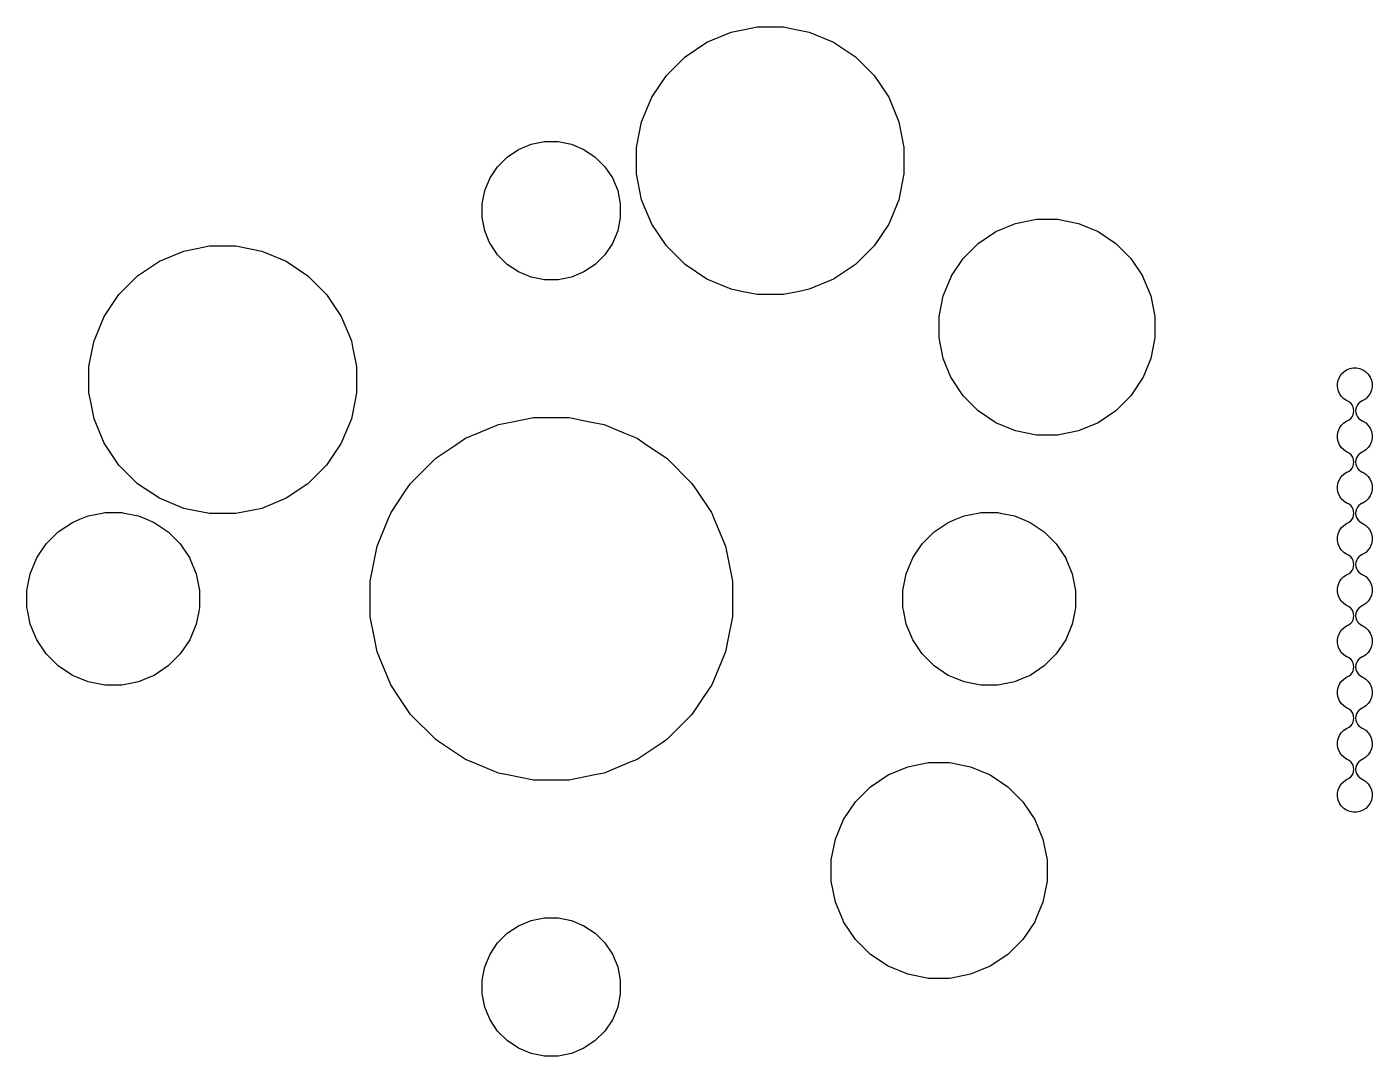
# Model space of a CAD drawing. Extents: x 70 to 347, y -163 to -55.
# Drawn here: x 192.83 to 208.43, y -95.55 to -83.62 of the extents above; entities that cross this region are included whole.
import ezdxf

# ---------------------------------------------------------------- set-up
doc = ezdxf.new("R2010")
doc.units = 0
doc.layers.add('BLACK', color=7, linetype='CONTINUOUS')

msp = doc.modelspace()

# ---------------------------------------------------------------- linework, layer by layer
at = {"layer": 'BLACK', "linetype": 'CONTINUOUS'}
for p, q in [((201.149, -83.6441), (201.295, -83.6152)), ((201.295, -83.6152), (201.6, -83.6152)), ((201.6, -83.6152), (201.746, -83.6441)), ((200.713, -83.7917), (200.995, -83.6748)), ((200.995, -83.6748), (201.149, -83.6441)), ((201.746, -83.6441), (201.9, -83.6748)), ((201.9, -83.6748), (202.182, -83.7917)), ((200.459, -83.9615), (200.713, -83.7917)), ((202.182, -83.7917), (202.436, -83.9615)), ((200.243, -84.1775), (200.459, -83.9615)), ((202.436, -83.9615), (202.652, -84.1775)), ((200.073, -84.4315), (200.243, -84.1775)), ((202.652, -84.1775), (202.822, -84.4315)), ((199.956, -84.7138), (200.073, -84.4315)), ((202.822, -84.4315), (202.939, -84.7138)), ((199.896, -85.0134), (199.956, -84.7138)), ((199.956, -84.7138), (199.956, -84.7138)), ((202.939, -84.7138), (202.939, -84.7138)), ((202.939, -84.7138), (202.998, -85.0134)), ((198.528, -85.0364), (198.674, -84.976)), ((198.674, -84.976), (198.828, -84.9452)), ((198.828, -84.9452), (198.986, -84.9452)), ((198.986, -84.9452), (199.141, -84.976)), ((199.141, -84.976), (199.287, -85.0364)), ((199.896, -85.319), (199.896, -85.0134)), ((202.998, -85.0134), (202.998, -85.319)), ((198.285, -85.2356), (198.397, -85.124)), ((198.397, -85.124), (198.528, -85.0364)), ((198.528, -85.0364), (198.528, -85.0364)), ((199.287, -85.0364), (199.287, -85.0364)), ((199.287, -85.0364), (199.418, -85.124)), ((199.418, -85.124), (199.53, -85.2356)), ((198.198, -85.3668), (198.285, -85.2356)), ((199.53, -85.2356), (199.617, -85.3668)), ((199.916, -85.4183), (199.896, -85.319)), ((202.998, -85.319), (202.979, -85.4183)), ((198.137, -85.5126), (198.198, -85.3668)), ((198.198, -85.3668), (198.198, -85.3668)), ((199.617, -85.3668), (199.617, -85.3668)), ((199.617, -85.3668), (199.678, -85.5126)), ((199.956, -85.6186), (199.916, -85.4183)), ((202.979, -85.4183), (202.939, -85.6186)), ((198.106, -85.6673), (198.137, -85.5126)), ((199.678, -85.5126), (199.708, -85.6673)), ((200.073, -85.9009), (199.956, -85.6186)), ((202.939, -85.6186), (202.822, -85.9009)), ((198.106, -85.8251), (198.106, -85.6673)), ((199.708, -85.6673), (199.708, -85.8251)), ((198.137, -85.9798), (198.106, -85.8251)), ((199.708, -85.8251), (199.678, -85.9798)), ((200.243, -86.1549), (200.073, -85.9009)), ((202.822, -85.9009), (202.652, -86.1549)), ((204.065, -85.9876), (204.292, -85.8933)), ((204.292, -85.8933), (204.534, -85.8452)), ((204.534, -85.8452), (204.781, -85.8452)), ((204.781, -85.8452), (205.022, -85.8933)), ((205.022, -85.8933), (205.25, -85.9876)), ((198.197, -86.1245), (198.137, -85.9798)), ((199.678, -85.9798), (199.618, -86.1245)), ((203.86, -86.1245), (204.065, -85.9876)), ((204.065, -85.9876), (204.065, -85.9876)), ((205.25, -85.9876), (205.25, -85.9876)), ((205.25, -85.9876), (205.455, -86.1245)), ((194.363, -86.3317), (194.645, -86.2148)), ((194.645, -86.2148), (194.795, -86.185)), ((194.795, -86.185), (194.945, -86.1552)), ((194.945, -86.1552), (195.25, -86.1552)), ((195.25, -86.1552), (195.4, -86.185)), ((195.4, -86.185), (195.55, -86.2148)), ((195.55, -86.2148), (195.832, -86.3317)), ((198.198, -86.1256), (198.197, -86.1245)), ((198.285, -86.2568), (198.198, -86.1256)), ((198.397, -86.3684), (198.285, -86.2568)), ((199.53, -86.2568), (199.418, -86.3684)), ((199.617, -86.1256), (199.53, -86.2568)), ((199.618, -86.1245), (199.617, -86.1256)), ((200.459, -86.3709), (200.243, -86.1549)), ((202.652, -86.1549), (202.436, -86.3709)), ((203.686, -86.2987), (203.86, -86.1245)), ((205.455, -86.1245), (205.629, -86.2987)), ((194.109, -86.5015), (194.363, -86.3317)), ((195.832, -86.3317), (196.086, -86.5015)), ((198.528, -86.456), (198.397, -86.3684)), ((199.418, -86.3684), (199.287, -86.456)), ((200.713, -86.5407), (200.459, -86.3709)), ((202.436, -86.3709), (202.182, -86.5407)), ((203.55, -86.5015), (203.686, -86.2987)), ((205.629, -86.2987), (205.765, -86.5015)), ((193.893, -86.7175), (194.109, -86.5015)), ((196.086, -86.5015), (196.302, -86.7175)), ((198.674, -86.5164), (198.528, -86.456)), ((198.528, -86.456), (198.528, -86.456)), ((198.528, -86.456), (198.528, -86.456)), ((198.828, -86.5472), (198.674, -86.5164)), ((198.986, -86.5472), (198.828, -86.5472)), ((199.141, -86.5164), (198.986, -86.5472)), ((199.287, -86.456), (199.141, -86.5164)), ((199.287, -86.456), (199.287, -86.456)), ((199.287, -86.456), (199.287, -86.456)), ((200.995, -86.6576), (200.713, -86.5407)), ((202.182, -86.5407), (201.9, -86.6576)), ((203.454, -86.7313), (203.549, -86.5036)), ((203.549, -86.5036), (203.55, -86.5015)), ((205.765, -86.5015), (205.766, -86.5036)), ((205.766, -86.5036), (205.86, -86.7313)), ((193.723, -86.9715), (193.893, -86.7175)), ((196.302, -86.7175), (196.472, -86.9715)), ((201.113, -86.681), (200.995, -86.6576)), ((201.295, -86.7172), (201.113, -86.681)), ((201.6, -86.7172), (201.295, -86.7172)), ((201.782, -86.681), (201.6, -86.7172)), ((201.9, -86.6576), (201.782, -86.681)), ((203.406, -86.973), (203.454, -86.7313)), ((205.86, -86.7313), (205.908, -86.973)), ((193.606, -87.2538), (193.723, -86.9715)), ((196.472, -86.9715), (196.589, -87.2538)), ((203.406, -87.2194), (203.406, -86.973)), ((205.908, -86.973), (205.908, -87.2194)), ((193.546, -87.5534), (193.592, -87.3233)), ((193.592, -87.3233), (193.606, -87.2538)), ((196.589, -87.2538), (196.603, -87.3233)), ((196.603, -87.3233), (196.648, -87.5534)), ((203.454, -87.4611), (203.406, -87.2194)), ((205.908, -87.2194), (205.86, -87.4611)), ((203.543, -87.6744), (203.454, -87.4611)), ((205.86, -87.4611), (205.772, -87.6744)), ((193.546, -87.859), (193.546, -87.5534)), ((196.648, -87.5534), (196.648, -87.859)), ((203.549, -87.6888), (203.543, -87.6744)), ((205.772, -87.6744), (205.766, -87.6888)), ((208.034, -87.711), (208.049, -87.6744)), ((208.049, -87.6744), (208.071, -87.6415)), ((208.071, -87.6415), (208.099, -87.6135)), ((208.099, -87.6135), (208.132, -87.5915)), ((208.132, -87.5915), (208.168, -87.5763)), ((208.168, -87.5763), (208.207, -87.5686)), ((208.168, -87.5763), (208.168, -87.5763)), ((208.168, -87.5763), (208.168, -87.5763)), ((208.207, -87.5686), (208.247, -87.5686)), ((208.247, -87.5686), (208.286, -87.5763)), ((208.286, -87.5763), (208.286, -87.5763)), ((208.286, -87.5763), (208.286, -87.5763)), ((208.286, -87.5763), (208.322, -87.5915)), ((208.322, -87.5915), (208.355, -87.6135)), ((208.355, -87.6135), (208.383, -87.6415)), ((208.383, -87.6415), (208.405, -87.6744)), ((208.405, -87.6744), (208.42, -87.711)), ((203.686, -87.8937), (203.549, -87.6888)), ((205.766, -87.6888), (205.629, -87.8937)), ((208.026, -87.7498), (208.034, -87.711)), ((208.026, -87.7894), (208.026, -87.7498)), ((208.029, -87.8044), (208.026, -87.7894)), ((208.034, -87.8282), (208.029, -87.8044)), ((208.034, -87.711), (208.034, -87.711)), ((208.034, -87.711), (208.034, -87.711)), ((208.049, -87.8648), (208.034, -87.8282)), ((208.42, -87.8282), (208.405, -87.8648)), ((208.42, -87.711), (208.42, -87.711)), ((208.42, -87.711), (208.42, -87.711)), ((208.42, -87.711), (208.428, -87.7498)), ((208.425, -87.8044), (208.42, -87.8282)), ((208.428, -87.7894), (208.425, -87.8044)), ((208.428, -87.7498), (208.428, -87.7894)), ((193.567, -87.9625), (193.546, -87.859)), ((193.606, -88.1586), (193.567, -87.9625)), ((196.628, -87.9625), (196.589, -88.1586)), ((196.648, -87.859), (196.628, -87.9625)), ((203.86, -88.0679), (203.686, -87.8937)), ((205.629, -87.8937), (205.455, -88.0679)), ((208.071, -87.8977), (208.049, -87.8648)), ((208.099, -87.9257), (208.071, -87.8977)), ((208.132, -87.9477), (208.099, -87.9257)), ((208.14, -87.951), (208.132, -87.9477)), ((208.161, -87.9625), (208.14, -87.951)), ((208.18, -87.9781), (208.161, -87.9625)), ((208.196, -87.997), (208.18, -87.9781)), ((208.274, -87.9781), (208.258, -87.997)), ((208.293, -87.9625), (208.274, -87.9781)), ((208.314, -87.951), (208.293, -87.9625)), ((208.322, -87.9477), (208.314, -87.951)), ((208.355, -87.9257), (208.322, -87.9477)), ((208.383, -87.8977), (208.355, -87.9257)), ((208.405, -87.8648), (208.383, -87.8977)), ((198.46, -88.193), (198.7, -88.1452)), ((198.7, -88.1452), (199.114, -88.1452)), ((199.114, -88.1452), (199.355, -88.193)), ((204.065, -88.2048), (203.86, -88.0679)), ((205.455, -88.0679), (205.25, -88.2048)), ((208.18, -88.1549), (208.196, -88.1359)), ((208.207, -88.0186), (208.196, -87.997)), ((208.196, -88.1359), (208.207, -88.1143)), ((208.214, -88.0421), (208.207, -88.0186)), ((208.207, -88.1143), (208.214, -88.0909)), ((208.217, -88.0665), (208.214, -88.0421)), ((208.214, -88.0909), (208.217, -88.0665)), ((208.24, -88.0421), (208.237, -88.0665)), ((208.237, -88.0665), (208.24, -88.0909)), ((208.247, -88.0186), (208.24, -88.0421)), ((208.24, -88.0909), (208.247, -88.1143)), ((208.258, -87.997), (208.247, -88.0186)), ((208.247, -88.1143), (208.258, -88.1359)), ((208.258, -88.1359), (208.274, -88.1549)), ((193.723, -88.4409), (193.606, -88.1586)), ((196.589, -88.1586), (196.472, -88.4409)), ((198.064, -88.3214), (198.295, -88.2259)), ((198.295, -88.2259), (198.46, -88.193)), ((199.355, -88.193), (199.52, -88.2259)), ((199.52, -88.2259), (199.751, -88.3214)), ((204.292, -88.2991), (204.065, -88.2048)), ((204.065, -88.2048), (204.065, -88.2048)), ((204.065, -88.2048), (204.065, -88.2048)), ((204.534, -88.3472), (204.292, -88.2991)), ((205.022, -88.2991), (204.781, -88.3472)), ((205.25, -88.2048), (205.022, -88.2991)), ((205.25, -88.2048), (205.25, -88.2048)), ((205.25, -88.2048), (205.25, -88.2048)), ((208.026, -88.3436), (208.034, -88.3047)), ((208.034, -88.3047), (208.049, -88.2681)), ((208.034, -88.3047), (208.034, -88.3047)), ((208.034, -88.3047), (208.034, -88.3047)), ((208.049, -88.2681), (208.071, -88.2352)), ((208.071, -88.2352), (208.099, -88.2072)), ((208.099, -88.2072), (208.132, -88.1852)), ((208.132, -88.1852), (208.14, -88.182)), ((208.14, -88.182), (208.161, -88.1704)), ((208.161, -88.1704), (208.18, -88.1549)), ((208.274, -88.1549), (208.293, -88.1704)), ((208.293, -88.1704), (208.314, -88.182)), ((208.314, -88.182), (208.322, -88.1852)), ((208.322, -88.1852), (208.355, -88.2072)), ((208.355, -88.2072), (208.383, -88.2352)), ((208.383, -88.2352), (208.405, -88.2681)), ((208.405, -88.2681), (208.42, -88.3047)), ((208.42, -88.3047), (208.42, -88.3047)), ((208.42, -88.3047), (208.42, -88.3047)), ((208.42, -88.3047), (208.428, -88.3436)), ((193.893, -88.6949), (193.723, -88.4409)), ((196.472, -88.4409), (196.302, -88.6949)), ((197.568, -88.6142), (197.801, -88.4586)), ((197.801, -88.4586), (197.912, -88.3843)), ((197.912, -88.3843), (198.064, -88.3214)), ((197.912, -88.3843), (197.912, -88.3843)), ((199.751, -88.3214), (199.903, -88.3843)), ((199.903, -88.3843), (199.903, -88.3843)), ((199.903, -88.3843), (200.014, -88.4586)), ((200.014, -88.4586), (200.247, -88.6142)), ((204.781, -88.3472), (204.534, -88.3472)), ((208.026, -88.3832), (208.026, -88.3436)), ((208.026, -88.3843), (208.026, -88.3832)), ((208.034, -88.422), (208.026, -88.3843)), ((208.049, -88.4586), (208.034, -88.422)), ((208.071, -88.4915), (208.049, -88.4586)), ((208.405, -88.4586), (208.383, -88.4915)), ((208.42, -88.422), (208.405, -88.4586)), ((208.428, -88.3843), (208.42, -88.422)), ((208.428, -88.3436), (208.428, -88.3832)), ((208.428, -88.3832), (208.428, -88.3843)), ((197.275, -88.9069), (197.568, -88.6142)), ((200.247, -88.6142), (200.539, -88.9069)), ((208.099, -88.5195), (208.071, -88.4915)), ((208.132, -88.5415), (208.099, -88.5195)), ((208.14, -88.5448), (208.132, -88.5415)), ((208.161, -88.5563), (208.14, -88.5448)), ((208.18, -88.5718), (208.161, -88.5563)), ((208.196, -88.5908), (208.18, -88.5718)), ((208.207, -88.6124), (208.196, -88.5908)), ((208.214, -88.6358), (208.207, -88.6124)), ((208.247, -88.6124), (208.24, -88.6358)), ((208.258, -88.5908), (208.247, -88.6124)), ((208.274, -88.5718), (208.258, -88.5908)), ((208.293, -88.5563), (208.274, -88.5718)), ((208.314, -88.5448), (208.293, -88.5563)), ((208.322, -88.5415), (208.314, -88.5448)), ((208.355, -88.5195), (208.322, -88.5415)), ((208.383, -88.4915), (208.355, -88.5195)), ((194.109, -88.9109), (193.893, -88.6949)), ((196.302, -88.6949), (196.086, -88.9109)), ((208.14, -88.7757), (208.161, -88.7642)), ((208.161, -88.7642), (208.18, -88.7486)), ((208.18, -88.7486), (208.196, -88.7297)), ((208.196, -88.7297), (208.207, -88.7081)), ((208.207, -88.7081), (208.214, -88.6846)), ((208.217, -88.6602), (208.214, -88.6358)), ((208.214, -88.6846), (208.217, -88.6602)), ((208.24, -88.6358), (208.237, -88.6602)), ((208.237, -88.6602), (208.24, -88.6846)), ((208.24, -88.6846), (208.247, -88.7081)), ((208.247, -88.7081), (208.258, -88.7297)), ((208.258, -88.7297), (208.274, -88.7486)), ((208.274, -88.7486), (208.293, -88.7642)), ((208.293, -88.7642), (208.314, -88.7757)), ((194.363, -89.0807), (194.109, -88.9109)), ((196.086, -88.9109), (195.832, -89.0807)), ((197.214, -88.9985), (197.275, -88.9069)), ((200.539, -88.9069), (200.601, -88.9985)), ((208.026, -88.9373), (208.034, -88.8985)), ((208.034, -88.8985), (208.049, -88.8619)), ((208.034, -88.8985), (208.034, -88.8985)), ((208.034, -88.8985), (208.034, -88.8985)), ((208.049, -88.8619), (208.071, -88.829)), ((208.071, -88.829), (208.099, -88.801)), ((208.099, -88.801), (208.132, -88.779)), ((208.132, -88.779), (208.14, -88.7757)), ((208.314, -88.7757), (208.322, -88.779)), ((208.322, -88.779), (208.355, -88.801)), ((208.355, -88.801), (208.383, -88.829)), ((208.383, -88.829), (208.405, -88.8619)), ((208.405, -88.8619), (208.42, -88.8985)), ((208.42, -88.8985), (208.42, -88.8985)), ((208.42, -88.8985), (208.42, -88.8985)), ((208.42, -88.8985), (208.428, -88.9373)), ((194.645, -89.1976), (194.363, -89.0807)), ((195.832, -89.0807), (195.55, -89.1976)), ((197.049, -89.2457), (197.214, -88.9985)), ((200.601, -88.9985), (200.766, -89.2457)), ((208.026, -88.9769), (208.026, -88.9373)), ((208.03, -88.9985), (208.026, -88.9769)), ((208.034, -89.0157), (208.03, -88.9985)), ((208.049, -89.0523), (208.034, -89.0157)), ((208.071, -89.0852), (208.049, -89.0523)), ((208.099, -89.1132), (208.071, -89.0852)), ((208.383, -89.0852), (208.355, -89.1132)), ((208.405, -89.0523), (208.383, -89.0852)), ((208.42, -89.0157), (208.405, -89.0523)), ((208.424, -88.9985), (208.42, -89.0157)), ((208.428, -88.9769), (208.424, -88.9985)), ((208.428, -88.9373), (208.428, -88.9769)), ((194.764, -89.2213), (194.645, -89.1976)), ((194.945, -89.2572), (194.764, -89.2213)), ((195.431, -89.2213), (195.25, -89.2572)), ((195.55, -89.1976), (195.431, -89.2213)), ((208.132, -89.1352), (208.099, -89.1132)), ((208.14, -89.1385), (208.132, -89.1352)), ((208.161, -89.15), (208.14, -89.1385)), ((208.18, -89.1656), (208.161, -89.15)), ((208.196, -89.1845), (208.18, -89.1656)), ((208.207, -89.2061), (208.196, -89.1845)), ((208.214, -89.2296), (208.207, -89.2061)), ((208.217, -89.254), (208.214, -89.2296)), ((208.24, -89.2296), (208.237, -89.254)), ((208.247, -89.2061), (208.24, -89.2296)), ((208.258, -89.1845), (208.247, -89.2061)), ((208.274, -89.1656), (208.258, -89.1845)), ((208.293, -89.15), (208.274, -89.1656)), ((208.314, -89.1385), (208.293, -89.15)), ((208.322, -89.1352), (208.314, -89.1385)), ((208.355, -89.1132), (208.322, -89.1352)), ((193.189, -89.4687), (193.353, -89.3591)), ((193.353, -89.3591), (193.439, -89.3234)), ((193.353, -89.3591), (193.353, -89.3591)), ((193.439, -89.3234), (193.535, -89.2837)), ((193.535, -89.2837), (193.7, -89.251)), ((193.7, -89.251), (193.729, -89.2452)), ((193.729, -89.2452), (193.926, -89.2452)), ((193.926, -89.2452), (193.955, -89.251)), ((193.955, -89.251), (194.119, -89.2837)), ((194.119, -89.2837), (194.215, -89.3234)), ((194.215, -89.3234), (194.302, -89.3591)), ((194.302, -89.3591), (194.302, -89.3591)), ((194.302, -89.3591), (194.465, -89.4687)), ((195.25, -89.2572), (194.945, -89.2572)), ((196.887, -89.6334), (197.016, -89.3234)), ((197.016, -89.3234), (197.046, -89.251)), ((197.046, -89.251), (197.049, -89.2457)), ((200.766, -89.2457), (200.769, -89.251)), ((200.769, -89.251), (200.799, -89.3234)), ((200.799, -89.3234), (200.928, -89.6334)), ((203.349, -89.4687), (203.513, -89.3591)), ((203.513, -89.3591), (203.599, -89.3234)), ((203.513, -89.3591), (203.513, -89.3591)), ((203.599, -89.3234), (203.695, -89.2837)), ((203.695, -89.2837), (203.86, -89.251)), ((203.86, -89.251), (203.889, -89.2452)), ((203.889, -89.2452), (204.086, -89.2452)), ((204.086, -89.2452), (204.115, -89.251)), ((204.115, -89.251), (204.279, -89.2837)), ((204.279, -89.2837), (204.375, -89.3234)), ((204.375, -89.3234), (204.462, -89.3591)), ((204.462, -89.3591), (204.462, -89.3591)), ((204.462, -89.3591), (204.625, -89.4687)), ((208.071, -89.4227), (208.099, -89.3947)), ((208.099, -89.3947), (208.132, -89.3727)), ((208.132, -89.3727), (208.14, -89.3695)), ((208.14, -89.3695), (208.161, -89.3579)), ((208.161, -89.3579), (208.18, -89.3424)), ((208.18, -89.3424), (208.196, -89.3234)), ((208.196, -89.3234), (208.207, -89.3018)), ((208.207, -89.3018), (208.214, -89.2784)), ((208.214, -89.2784), (208.217, -89.254)), ((208.237, -89.254), (208.24, -89.2784)), ((208.24, -89.2784), (208.247, -89.3018)), ((208.247, -89.3018), (208.258, -89.3234)), ((208.258, -89.3234), (208.274, -89.3424)), ((208.274, -89.3424), (208.293, -89.3579)), ((208.293, -89.3579), (208.314, -89.3695)), ((208.314, -89.3695), (208.322, -89.3727)), ((208.322, -89.3727), (208.355, -89.3947)), ((208.355, -89.3947), (208.383, -89.4227)), ((193.05, -89.6081), (193.189, -89.4687)), ((194.465, -89.4687), (194.605, -89.6081)), ((203.21, -89.6081), (203.349, -89.4687)), ((204.625, -89.4687), (204.765, -89.6081)), ((208.026, -89.5311), (208.034, -89.4922)), ((208.026, -89.5707), (208.026, -89.5311)), ((208.034, -89.4922), (208.049, -89.4556)), ((208.034, -89.4922), (208.034, -89.4922)), ((208.034, -89.4922), (208.034, -89.4922)), ((208.049, -89.4556), (208.071, -89.4227)), ((208.383, -89.4227), (208.405, -89.4556)), ((208.405, -89.4556), (208.42, -89.4922)), ((208.42, -89.4922), (208.42, -89.4922)), ((208.42, -89.4922), (208.42, -89.4922)), ((208.42, -89.4922), (208.428, -89.5311)), ((208.428, -89.5311), (208.428, -89.5707)), ((192.954, -89.7519), (193.05, -89.6081)), ((194.605, -89.6081), (194.701, -89.7519)), ((196.806, -90.0393), (196.887, -89.6334)), ((196.887, -89.6334), (196.887, -89.6334)), ((200.928, -89.6334), (200.928, -89.6334)), ((200.928, -89.6334), (201.008, -90.0393)), ((203.114, -89.7519), (203.21, -89.6081)), ((204.765, -89.6081), (204.861, -89.7519)), ((208.033, -89.6081), (208.026, -89.5707)), ((208.034, -89.6095), (208.033, -89.6081)), ((208.049, -89.6461), (208.034, -89.6095)), ((208.071, -89.679), (208.049, -89.6461)), ((208.099, -89.707), (208.071, -89.679)), ((208.132, -89.729), (208.099, -89.707)), ((208.355, -89.707), (208.322, -89.729)), ((208.383, -89.679), (208.355, -89.707)), ((208.405, -89.6461), (208.383, -89.679)), ((208.42, -89.6095), (208.405, -89.6461)), ((208.421, -89.6081), (208.42, -89.6095)), ((208.428, -89.5707), (208.421, -89.6081)), ((192.865, -89.9542), (192.938, -89.7783)), ((192.938, -89.7783), (192.94, -89.7721)), ((192.94, -89.7721), (192.954, -89.7519)), ((194.701, -89.7519), (194.714, -89.7721)), ((194.714, -89.7721), (194.717, -89.7783)), ((194.717, -89.7783), (194.79, -89.9542)), ((203.025, -89.9542), (203.098, -89.7783)), ((203.098, -89.7783), (203.1, -89.7721)), ((203.1, -89.7721), (203.114, -89.7519)), ((204.861, -89.7519), (204.874, -89.7721)), ((204.874, -89.7721), (204.877, -89.7783)), ((204.877, -89.7783), (204.95, -89.9542)), ((208.14, -89.7323), (208.132, -89.729)), ((208.161, -89.7438), (208.14, -89.7323)), ((208.18, -89.7593), (208.161, -89.7438)), ((208.196, -89.7783), (208.18, -89.7593)), ((208.207, -89.7999), (208.196, -89.7783)), ((208.214, -89.8233), (208.207, -89.7999)), ((208.217, -89.8477), (208.214, -89.8233)), ((208.214, -89.8721), (208.217, -89.8477)), ((208.24, -89.8233), (208.237, -89.8477)), ((208.237, -89.8477), (208.24, -89.8721)), ((208.247, -89.7999), (208.24, -89.8233)), ((208.258, -89.7783), (208.247, -89.7999)), ((208.274, -89.7593), (208.258, -89.7783)), ((208.293, -89.7438), (208.274, -89.7593)), ((208.314, -89.7323), (208.293, -89.7438)), ((208.322, -89.729), (208.314, -89.7323)), ((192.826, -90.1476), (192.865, -89.9542)), ((192.865, -89.9542), (192.865, -89.9542)), ((194.79, -89.9542), (194.79, -89.9542)), ((194.79, -89.9542), (194.828, -90.1476)), ((202.986, -90.1476), (203.025, -89.9542)), ((203.025, -89.9542), (203.025, -89.9542)), ((204.95, -89.9542), (204.95, -89.9542)), ((204.95, -89.9542), (204.988, -90.1476)), ((208.049, -90.0494), (208.071, -90.0165)), ((208.071, -90.0165), (208.099, -89.9885)), ((208.099, -89.9885), (208.132, -89.9665)), ((208.132, -89.9665), (208.14, -89.9632)), ((208.14, -89.9632), (208.161, -89.9517)), ((208.161, -89.9517), (208.18, -89.9361)), ((208.18, -89.9361), (208.196, -89.9172)), ((208.196, -89.9172), (208.207, -89.8956)), ((208.207, -89.8956), (208.214, -89.8721)), ((208.24, -89.8721), (208.247, -89.8956)), ((208.247, -89.8956), (208.258, -89.9172)), ((208.258, -89.9172), (208.274, -89.9361)), ((208.274, -89.9361), (208.293, -89.9517)), ((208.293, -89.9517), (208.314, -89.9632)), ((208.314, -89.9632), (208.322, -89.9665)), ((208.322, -89.9665), (208.355, -89.9885)), ((208.355, -89.9885), (208.383, -90.0165)), ((208.383, -90.0165), (208.405, -90.0494)), ((192.826, -90.3448), (192.826, -90.1476)), ((194.828, -90.1476), (194.828, -90.3448)), ((196.806, -90.4531), (196.806, -90.0393)), ((201.008, -90.0393), (201.008, -90.4531)), ((202.986, -90.3448), (202.986, -90.1476)), ((204.988, -90.1476), (204.988, -90.3448)), ((208.026, -90.1248), (208.034, -90.086)), ((208.026, -90.1644), (208.026, -90.1248)), ((208.026, -90.166), (208.026, -90.1644)), ((208.034, -90.2032), (208.026, -90.166)), ((208.034, -90.086), (208.049, -90.0494)), ((208.034, -90.086), (208.034, -90.086)), ((208.034, -90.086), (208.034, -90.086)), ((208.405, -90.0494), (208.42, -90.086)), ((208.42, -90.086), (208.42, -90.086)), ((208.42, -90.086), (208.42, -90.086)), ((208.42, -90.086), (208.428, -90.1248)), ((208.428, -90.166), (208.42, -90.2032)), ((208.428, -90.1248), (208.428, -90.1644)), ((208.428, -90.1644), (208.428, -90.166)), ((208.049, -90.2398), (208.034, -90.2032)), ((208.071, -90.2727), (208.049, -90.2398)), ((208.099, -90.3007), (208.071, -90.2727)), ((208.132, -90.3227), (208.099, -90.3007)), ((208.14, -90.326), (208.132, -90.3227)), ((208.161, -90.3375), (208.14, -90.326)), ((208.314, -90.326), (208.293, -90.3375)), ((208.322, -90.3227), (208.314, -90.326)), ((208.355, -90.3007), (208.322, -90.3227)), ((208.383, -90.2727), (208.355, -90.3007)), ((208.405, -90.2398), (208.383, -90.2727)), ((208.42, -90.2032), (208.405, -90.2398)), ((192.836, -90.3936), (192.826, -90.3448)), ((192.865, -90.5382), (192.836, -90.3936)), ((194.819, -90.3936), (194.79, -90.5382)), ((194.828, -90.3448), (194.819, -90.3936)), ((196.856, -90.7026), (196.806, -90.4531)), ((201.008, -90.4531), (200.959, -90.7026)), ((202.996, -90.3936), (202.986, -90.3448)), ((203.025, -90.5382), (202.996, -90.3936)), ((204.979, -90.3936), (204.95, -90.5382)), ((204.988, -90.3448), (204.979, -90.3936)), ((208.18, -90.3531), (208.161, -90.3375)), ((208.196, -90.372), (208.18, -90.3531)), ((208.207, -90.3936), (208.196, -90.372)), ((208.196, -90.5109), (208.207, -90.4893)), ((208.214, -90.4171), (208.207, -90.3936)), ((208.207, -90.4893), (208.214, -90.4659)), ((208.217, -90.4415), (208.214, -90.4171)), ((208.214, -90.4659), (208.217, -90.4415)), ((208.24, -90.4171), (208.237, -90.4415)), ((208.237, -90.4415), (208.24, -90.4659)), ((208.247, -90.3936), (208.24, -90.4171)), ((208.24, -90.4659), (208.247, -90.4893)), ((208.258, -90.372), (208.247, -90.3936)), ((208.247, -90.4893), (208.258, -90.5109)), ((208.274, -90.3531), (208.258, -90.372)), ((208.293, -90.3375), (208.274, -90.3531)), ((192.94, -90.7204), (192.865, -90.5382)), ((194.79, -90.5382), (194.714, -90.7204)), ((203.1, -90.7204), (203.025, -90.5382)), ((204.95, -90.5382), (204.874, -90.7204)), ((208.034, -90.6797), (208.049, -90.6431)), ((208.049, -90.6431), (208.071, -90.6102)), ((208.071, -90.6102), (208.099, -90.5822)), ((208.099, -90.5822), (208.132, -90.5602)), ((208.132, -90.5602), (208.14, -90.557)), ((208.14, -90.557), (208.161, -90.5454)), ((208.161, -90.5454), (208.18, -90.5299)), ((208.18, -90.5299), (208.196, -90.5109)), ((208.258, -90.5109), (208.274, -90.5299)), ((208.274, -90.5299), (208.293, -90.5454)), ((208.293, -90.5454), (208.314, -90.557)), ((208.314, -90.557), (208.322, -90.5602)), ((208.322, -90.5602), (208.355, -90.5822)), ((208.355, -90.5822), (208.383, -90.6102)), ((208.383, -90.6102), (208.405, -90.6431)), ((208.405, -90.6431), (208.42, -90.6797)), ((193.05, -90.8843), (192.94, -90.7204)), ((194.714, -90.7204), (194.605, -90.8843)), ((196.887, -90.859), (196.856, -90.7026)), ((200.959, -90.7026), (200.928, -90.859)), ((203.21, -90.8843), (203.1, -90.7204)), ((204.874, -90.7204), (204.765, -90.8843)), ((208.026, -90.7186), (208.034, -90.6797)), ((208.026, -90.7582), (208.026, -90.7186)), ((208.03, -90.777), (208.026, -90.7582)), ((208.034, -90.797), (208.03, -90.777)), ((208.034, -90.6797), (208.034, -90.6797)), ((208.034, -90.6797), (208.034, -90.6797)), ((208.049, -90.8336), (208.034, -90.797)), ((208.42, -90.797), (208.405, -90.8336)), ((208.42, -90.6797), (208.42, -90.6797)), ((208.42, -90.6797), (208.42, -90.6797)), ((208.42, -90.6797), (208.428, -90.7186)), ((208.424, -90.777), (208.42, -90.797)), ((208.428, -90.7582), (208.424, -90.777)), ((208.428, -90.7186), (208.428, -90.7582)), ((193.189, -91.0237), (193.05, -90.8843)), ((194.605, -90.8843), (194.465, -91.0237)), ((197.046, -91.2414), (196.887, -90.859)), ((200.928, -90.859), (200.769, -91.2414)), ((203.349, -91.0237), (203.21, -90.8843)), ((204.765, -90.8843), (204.625, -91.0237)), ((208.071, -90.8665), (208.049, -90.8336)), ((208.099, -90.8945), (208.071, -90.8665)), ((208.132, -90.9165), (208.099, -90.8945)), ((208.14, -90.9198), (208.132, -90.9165)), ((208.161, -90.9313), (208.14, -90.9198)), ((208.18, -90.9468), (208.161, -90.9313)), ((208.196, -90.9658), (208.18, -90.9468)), ((208.274, -90.9468), (208.258, -90.9658)), ((208.293, -90.9313), (208.274, -90.9468)), ((208.314, -90.9198), (208.293, -90.9313)), ((208.322, -90.9165), (208.314, -90.9198)), ((208.355, -90.8945), (208.322, -90.9165)), ((208.383, -90.8665), (208.355, -90.8945)), ((208.405, -90.8336), (208.383, -90.8665)), ((193.353, -91.1333), (193.189, -91.0237)), ((194.465, -91.0237), (194.302, -91.1333)), ((203.513, -91.1333), (203.349, -91.0237)), ((204.625, -91.0237), (204.462, -91.1333)), ((208.18, -91.1236), (208.196, -91.1047)), ((208.207, -90.9874), (208.196, -90.9658)), ((208.196, -91.1047), (208.207, -91.0831)), ((208.214, -91.0108), (208.207, -90.9874)), ((208.207, -91.0831), (208.214, -91.0596)), ((208.217, -91.0352), (208.214, -91.0108)), ((208.214, -91.0596), (208.217, -91.0352)), ((208.24, -91.0108), (208.237, -91.0352)), ((208.237, -91.0352), (208.24, -91.0596)), ((208.247, -90.9874), (208.24, -91.0108)), ((208.24, -91.0596), (208.247, -91.0831)), ((208.258, -90.9658), (208.247, -90.9874)), ((208.247, -91.0831), (208.258, -91.1047)), ((208.258, -91.1047), (208.274, -91.1236)), ((193.395, -91.1507), (193.353, -91.1333)), ((193.353, -91.1333), (193.353, -91.1333)), ((193.353, -91.1333), (193.353, -91.1333)), ((193.535, -91.2087), (193.395, -91.1507)), ((193.729, -91.2472), (193.535, -91.2087)), ((193.926, -91.2472), (193.729, -91.2472)), ((194.119, -91.2087), (193.926, -91.2472)), ((194.259, -91.1507), (194.119, -91.2087)), ((194.302, -91.1333), (194.259, -91.1507)), ((194.302, -91.1333), (194.302, -91.1333)), ((194.302, -91.1333), (194.302, -91.1333)), ((197.145, -91.3907), (197.046, -91.2414)), ((200.769, -91.2414), (200.669, -91.3907)), ((203.555, -91.1507), (203.513, -91.1333)), ((203.513, -91.1333), (203.513, -91.1333)), ((203.513, -91.1333), (203.513, -91.1333)), ((203.695, -91.2087), (203.555, -91.1507)), ((203.889, -91.2472), (203.695, -91.2087)), ((204.086, -91.2472), (203.889, -91.2472)), ((204.279, -91.2087), (204.086, -91.2472)), ((204.419, -91.1507), (204.279, -91.2087)), ((204.462, -91.1333), (204.419, -91.1507)), ((204.462, -91.1333), (204.462, -91.1333)), ((204.462, -91.1333), (204.462, -91.1333)), ((208.034, -91.2735), (208.049, -91.2369)), ((208.049, -91.2369), (208.071, -91.204)), ((208.071, -91.204), (208.099, -91.176)), ((208.099, -91.176), (208.132, -91.154)), ((208.132, -91.154), (208.14, -91.1507)), ((208.14, -91.1507), (208.161, -91.1392)), ((208.161, -91.1392), (208.18, -91.1236)), ((208.274, -91.1236), (208.293, -91.1392)), ((208.293, -91.1392), (208.314, -91.1507)), ((208.314, -91.1507), (208.322, -91.154)), ((208.322, -91.154), (208.355, -91.176)), ((208.355, -91.176), (208.383, -91.204)), ((208.383, -91.204), (208.405, -91.2369)), ((208.405, -91.2369), (208.42, -91.2735)), ((197.275, -91.5855), (197.145, -91.3907)), ((200.669, -91.3907), (200.539, -91.5855)), ((208.026, -91.3123), (208.034, -91.2735)), ((208.026, -91.3519), (208.026, -91.3123)), ((208.034, -91.3907), (208.026, -91.3519)), ((208.049, -91.4273), (208.034, -91.3907)), ((208.071, -91.4602), (208.049, -91.4273)), ((208.405, -91.4273), (208.383, -91.4602)), ((208.42, -91.3907), (208.405, -91.4273)), ((208.42, -91.2735), (208.428, -91.3123)), ((208.428, -91.3519), (208.42, -91.3907)), ((208.428, -91.3123), (208.428, -91.3519)), ((208.099, -91.4882), (208.071, -91.4602)), ((208.132, -91.5102), (208.099, -91.4882)), ((208.14, -91.5135), (208.132, -91.5102)), ((208.161, -91.525), (208.14, -91.5135)), ((208.18, -91.5406), (208.161, -91.525)), ((208.196, -91.5595), (208.18, -91.5406)), ((208.207, -91.5811), (208.196, -91.5595)), ((208.214, -91.6046), (208.207, -91.5811)), ((208.247, -91.5811), (208.24, -91.6046)), ((208.258, -91.5595), (208.247, -91.5811)), ((208.274, -91.5406), (208.258, -91.5595)), ((208.293, -91.525), (208.274, -91.5406)), ((208.314, -91.5135), (208.293, -91.525)), ((208.322, -91.5102), (208.314, -91.5135)), ((208.355, -91.4882), (208.322, -91.5102)), ((208.383, -91.4602), (208.355, -91.4882)), ((197.568, -91.8782), (197.275, -91.5855)), ((200.539, -91.5855), (200.247, -91.8782)), ((208.14, -91.7445), (208.161, -91.7329)), ((208.161, -91.7329), (208.18, -91.7174)), ((208.18, -91.7174), (208.196, -91.6984)), ((208.196, -91.6984), (208.207, -91.6768)), ((208.207, -91.6768), (208.214, -91.6534)), ((208.217, -91.629), (208.214, -91.6046)), ((208.214, -91.6534), (208.217, -91.629)), ((208.24, -91.6046), (208.237, -91.629)), ((208.237, -91.629), (208.24, -91.6534)), ((208.24, -91.6534), (208.247, -91.6768)), ((208.247, -91.6768), (208.258, -91.6984)), ((208.258, -91.6984), (208.274, -91.7174)), ((208.274, -91.7174), (208.293, -91.7329)), ((208.293, -91.7329), (208.314, -91.7445)), ((197.61, -91.9061), (197.568, -91.8782)), ((200.247, -91.8782), (200.205, -91.9061)), ((208.026, -91.9061), (208.031, -91.8796)), ((208.031, -91.8796), (208.034, -91.8672)), ((208.034, -91.8672), (208.049, -91.8306)), ((208.034, -91.8672), (208.034, -91.8672)), ((208.034, -91.8672), (208.034, -91.8672)), ((208.049, -91.8306), (208.071, -91.7977)), ((208.071, -91.7977), (208.099, -91.7697)), ((208.099, -91.7697), (208.132, -91.7477)), ((208.132, -91.7477), (208.14, -91.7445)), ((208.314, -91.7445), (208.322, -91.7477)), ((208.322, -91.7477), (208.355, -91.7697)), ((208.355, -91.7697), (208.383, -91.7977)), ((208.383, -91.7977), (208.405, -91.8306)), ((208.405, -91.8306), (208.42, -91.8672)), ((208.42, -91.8672), (208.42, -91.8672)), ((208.42, -91.8672), (208.42, -91.8672)), ((208.42, -91.8672), (208.423, -91.8796)), ((208.423, -91.8796), (208.428, -91.9061)), ((197.912, -92.1081), (197.61, -91.9061)), ((200.205, -91.9061), (199.903, -92.1081)), ((208.026, -91.9457), (208.026, -91.9061)), ((208.034, -91.9845), (208.026, -91.9457)), ((208.049, -92.0211), (208.034, -91.9845)), ((208.071, -92.054), (208.049, -92.0211)), ((208.405, -92.0211), (208.383, -92.054)), ((208.42, -91.9845), (208.405, -92.0211)), ((208.428, -91.9457), (208.42, -91.9845)), ((208.428, -91.9061), (208.428, -91.9457)), ((198.002, -92.1452), (197.912, -92.1081)), ((197.912, -92.1081), (197.912, -92.1081)), ((197.912, -92.1081), (197.912, -92.1081)), ((198.295, -92.2665), (198.002, -92.1452)), ((199.813, -92.1452), (199.52, -92.2665)), ((199.903, -92.1081), (199.813, -92.1452)), ((199.903, -92.1081), (199.903, -92.1081)), ((199.903, -92.1081), (199.903, -92.1081)), ((202.815, -92.2876), (203.042, -92.1933)), ((203.042, -92.1933), (203.284, -92.1452)), ((203.284, -92.1452), (203.531, -92.1452)), ((203.531, -92.1452), (203.772, -92.1933)), ((203.772, -92.1933), (204, -92.2876)), ((208.099, -92.082), (208.071, -92.054)), ((208.132, -92.104), (208.099, -92.082)), ((208.14, -92.1073), (208.132, -92.104)), ((208.161, -92.1188), (208.14, -92.1073)), ((208.18, -92.1343), (208.161, -92.1188)), ((208.196, -92.1533), (208.18, -92.1343)), ((208.207, -92.1749), (208.196, -92.1533)), ((208.214, -92.1983), (208.207, -92.1749)), ((208.217, -92.2227), (208.214, -92.1983)), ((208.24, -92.1983), (208.237, -92.2227)), ((208.247, -92.1749), (208.24, -92.1983)), ((208.258, -92.1533), (208.247, -92.1749)), ((208.274, -92.1343), (208.258, -92.1533)), ((208.293, -92.1188), (208.274, -92.1343)), ((208.314, -92.1073), (208.293, -92.1188)), ((208.322, -92.104), (208.314, -92.1073)), ((208.355, -92.082), (208.322, -92.104)), ((208.383, -92.054), (208.355, -92.082)), ((198.401, -92.2876), (198.295, -92.2665)), ((198.7, -92.3472), (198.401, -92.2876)), ((199.114, -92.3472), (198.7, -92.3472)), ((199.414, -92.2876), (199.114, -92.3472)), ((199.52, -92.2665), (199.414, -92.2876)), ((202.61, -92.4245), (202.815, -92.2876)), ((202.815, -92.2876), (202.815, -92.2876)), ((204, -92.2876), (204, -92.2876)), ((204, -92.2876), (204.205, -92.4245)), ((208.071, -92.3915), (208.099, -92.3635)), ((208.099, -92.3635), (208.132, -92.3415)), ((208.132, -92.3415), (208.14, -92.3382)), ((208.14, -92.3382), (208.161, -92.3267)), ((208.161, -92.3267), (208.18, -92.3111)), ((208.18, -92.3111), (208.196, -92.2922)), ((208.196, -92.2922), (208.207, -92.2706)), ((208.207, -92.2706), (208.214, -92.2471)), ((208.214, -92.2471), (208.217, -92.2227)), ((208.237, -92.2227), (208.24, -92.2471)), ((208.24, -92.2471), (208.247, -92.2706)), ((208.247, -92.2706), (208.258, -92.2922)), ((208.258, -92.2922), (208.274, -92.3111)), ((208.274, -92.3111), (208.293, -92.3267)), ((208.293, -92.3267), (208.314, -92.3382)), ((208.314, -92.3382), (208.322, -92.3415)), ((208.322, -92.3415), (208.355, -92.3635)), ((208.355, -92.3635), (208.383, -92.3915)), ((202.436, -92.5987), (202.61, -92.4245)), ((204.205, -92.4245), (204.379, -92.5987)), ((208.026, -92.4998), (208.034, -92.461)), ((208.026, -92.5394), (208.026, -92.4998)), ((208.034, -92.461), (208.049, -92.4244)), ((208.049, -92.4244), (208.071, -92.3915)), ((208.383, -92.3915), (208.405, -92.4244)), ((208.405, -92.4244), (208.42, -92.461)), ((208.42, -92.461), (208.428, -92.4998)), ((208.428, -92.4998), (208.428, -92.5394)), ((202.299, -92.8036), (202.436, -92.5987)), ((204.379, -92.5987), (204.516, -92.8036)), ((208.034, -92.5782), (208.026, -92.5394)), ((208.049, -92.6148), (208.034, -92.5782)), ((208.071, -92.6477), (208.049, -92.6148)), ((208.099, -92.6757), (208.071, -92.6477)), ((208.132, -92.6977), (208.099, -92.6757)), ((208.355, -92.6757), (208.322, -92.6977)), ((208.383, -92.6477), (208.355, -92.6757)), ((208.405, -92.6148), (208.383, -92.6477)), ((208.42, -92.5782), (208.405, -92.6148)), ((208.428, -92.5394), (208.42, -92.5782)), ((202.204, -93.0313), (202.299, -92.8036)), ((202.299, -92.8036), (202.299, -92.8036)), ((204.516, -92.8036), (204.516, -92.8036)), ((204.516, -92.8036), (204.61, -93.0313)), ((208.168, -92.7129), (208.132, -92.6977)), ((208.207, -92.7206), (208.168, -92.7129)), ((208.168, -92.7129), (208.168, -92.7129)), ((208.168, -92.7129), (208.168, -92.7129)), ((208.247, -92.7206), (208.207, -92.7206)), ((208.286, -92.7129), (208.247, -92.7206)), ((208.322, -92.6977), (208.286, -92.7129)), ((208.286, -92.7129), (208.286, -92.7129)), ((208.286, -92.7129), (208.286, -92.7129)), ((202.156, -93.273), (202.204, -93.0313)), ((204.61, -93.0313), (204.658, -93.273)), ((202.156, -93.5194), (202.156, -93.273)), ((204.658, -93.273), (204.658, -93.5194)), ((202.204, -93.7611), (202.156, -93.5194)), ((204.658, -93.5194), (204.61, -93.7611)), ((202.293, -93.976), (202.204, -93.7611)), ((204.61, -93.7611), (204.521, -93.976)), ((198.397, -94.124), (198.528, -94.0364)), ((198.528, -94.0364), (198.674, -93.976)), ((198.528, -94.0364), (198.528, -94.0364)), ((198.674, -93.976), (198.828, -93.9452)), ((198.828, -93.9452), (198.986, -93.9452)), ((198.986, -93.9452), (199.141, -93.976)), ((199.141, -93.976), (199.287, -94.0364)), ((199.287, -94.0364), (199.287, -94.0364)), ((199.287, -94.0364), (199.418, -94.124)), ((202.299, -93.9888), (202.293, -93.976)), ((202.436, -94.1937), (202.299, -93.9888)), ((204.516, -93.9888), (204.379, -94.1937)), ((204.521, -93.976), (204.516, -93.9888)), ((198.198, -94.3668), (198.285, -94.2356)), ((198.285, -94.2356), (198.397, -94.124)), ((198.285, -94.2356), (198.285, -94.2356)), ((199.418, -94.124), (199.53, -94.2356)), ((199.53, -94.2356), (199.53, -94.2356)), ((199.53, -94.2356), (199.617, -94.3668)), ((202.61, -94.3679), (202.436, -94.1937)), ((204.379, -94.1937), (204.205, -94.3679)), ((198.137, -94.5126), (198.198, -94.3668)), ((199.617, -94.3668), (199.678, -94.5126)), ((202.815, -94.5048), (202.61, -94.3679)), ((204.205, -94.3679), (204, -94.5048)), ((198.106, -94.6673), (198.137, -94.5126)), ((199.678, -94.5126), (199.708, -94.6673)), ((203.042, -94.5991), (202.815, -94.5048)), ((202.815, -94.5048), (202.815, -94.5048)), ((202.815, -94.5048), (202.815, -94.5048)), ((204, -94.5048), (203.772, -94.5991)), ((204, -94.5048), (204, -94.5048)), ((204, -94.5048), (204, -94.5048)), ((198.106, -94.8251), (198.106, -94.6673)), ((199.708, -94.6673), (199.708, -94.8251)), ((203.284, -94.6472), (203.042, -94.5991)), ((203.531, -94.6472), (203.284, -94.6472)), ((203.772, -94.5991), (203.531, -94.6472)), ((198.137, -94.9798), (198.106, -94.8251)), ((199.708, -94.8251), (199.678, -94.9798)), ((198.164, -95.0452), (198.137, -94.9798)), ((199.678, -94.9798), (199.651, -95.0452)), ((198.198, -95.1256), (198.164, -95.0452)), ((198.285, -95.2568), (198.198, -95.1256)), ((199.617, -95.1256), (199.53, -95.2568)), ((199.651, -95.0452), (199.617, -95.1256)), ((198.397, -95.3684), (198.285, -95.2568)), ((199.53, -95.2568), (199.418, -95.3684)), ((198.528, -95.456), (198.397, -95.3684)), ((198.674, -95.5164), (198.528, -95.456)), ((198.528, -95.456), (198.528, -95.456)), ((198.528, -95.456), (198.528, -95.456)), ((199.287, -95.456), (199.141, -95.5164)), ((199.418, -95.3684), (199.287, -95.456)), ((199.287, -95.456), (199.287, -95.456)), ((199.287, -95.456), (199.287, -95.456)), ((198.828, -95.5472), (198.674, -95.5164)), ((198.986, -95.5472), (198.828, -95.5472)), ((199.141, -95.5164), (198.986, -95.5472))]:
    msp.add_line(p, q, dxfattribs=at)

doc.saveas('drawing.dxf')
